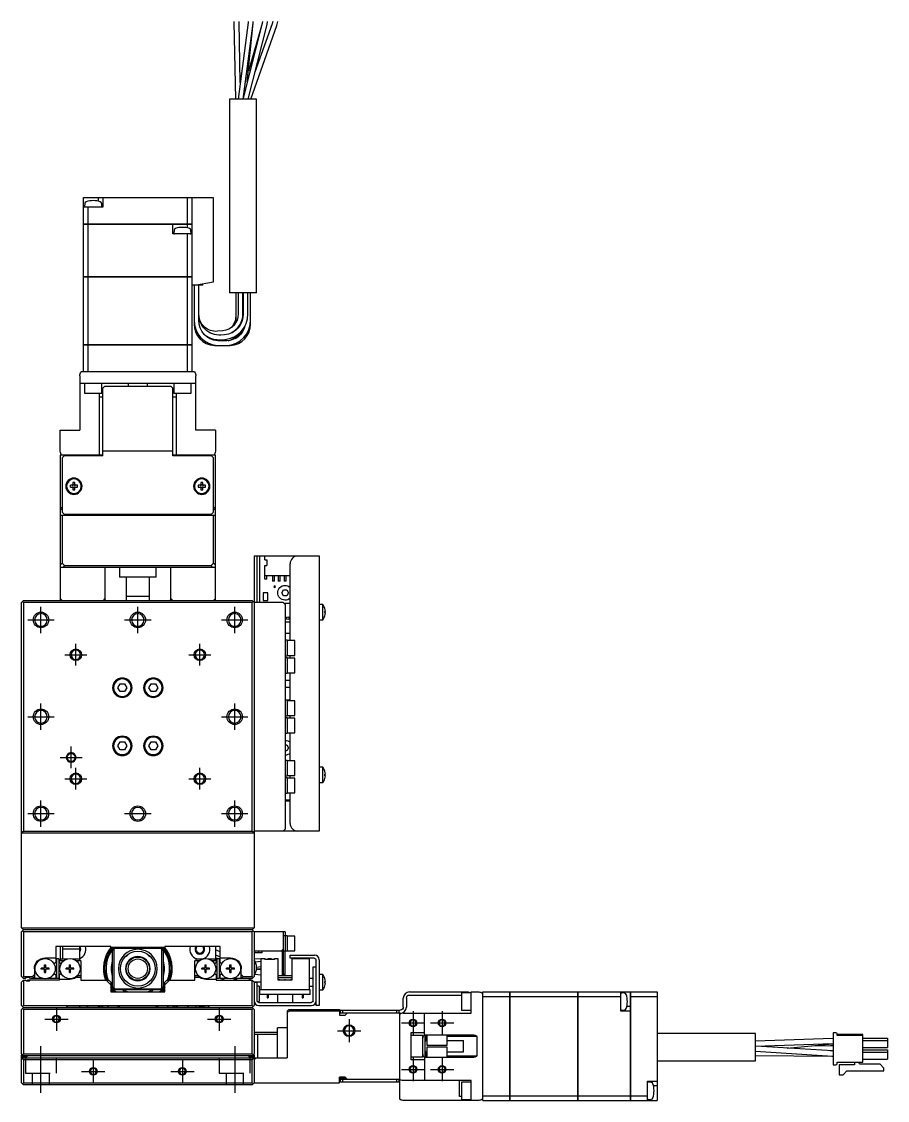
# Model space of a CAD drawing. Extents: x 0 to 1191, y -8 to 932.
# Drawn here: x 347.7 to 571.1, y 10 to 288.4 of the extents above; entities that cross this region are included whole.
import ezdxf

# ---------------------------------------------------------------- set-up
doc = ezdxf.new("R2010")
doc.units = 0
doc.header["$LTSCALE"] = 0.5
doc.linetypes.add('CENTER', pattern=[50.8, 31.75, -6.35, 6.35, -6.35])
doc.linetypes.add('DASHED', pattern=[19.05, 12.7, -6.35])
for name, color, linetype in [('MSM_CENTER', 1, 'CENTER'), ('MSM_CONTINUOUS', 7, 'CONTINUOUS'), ('MSM_DASHED', 4, 'DASHED'), ('MSM_NARROW', 5, 'CONTINUOUS')]:
    doc.layers.add(name, color=color, linetype=linetype)

msp = doc.modelspace()

# ---------------------------------------------------------------- linework, layer by layer
at = {"layer": 'MSM_CENTER'}
for p, q in [((352.68, 130.6), (352.68, 137.4)), ((377.68, 130.6), (377.68, 137.4)), ((402.68, 130.6), (402.68, 137.4)), ((349.28, 134), (356.08, 134)), ((374.28, 134), (381.08, 134)), ((399.28, 134), (406.08, 134)), ((361.68, 122.2), (361.68, 127.8)), ((393.68, 122.2), (393.68, 127.8)), ((358.88, 125), (364.48, 125)), ((390.88, 125), (396.48, 125)), ((352.68, 105.6), (352.68, 112.4)), ((402.68, 105.6), (402.68, 112.4)), ((349.28, 109), (356.08, 109)), ((399.28, 109), (406.08, 109)), ((360.48, 95.7), (360.48, 101.3)), ((357.68, 98.5), (363.28, 98.5)), ((361.68, 90.2), (361.68, 95.8)), ((393.68, 90.2), (393.68, 95.8)), ((358.88, 93), (364.48, 93)), ((390.88, 93), (396.48, 93)), ((352.68, 80.6), (352.68, 87.4)), ((402.68, 80.6), (402.68, 87.4)), ((349.28, 84), (356.08, 84)), ((374.28, 84), (381.08, 84)), ((399.28, 84), (406.08, 84)), ((356.68, 34), (356.68, 28)), ((398.68, 34), (398.68, 28)), ((353.68, 31), (359.68, 31)), ((395.68, 31), (401.68, 31)), ((432.18, 31), (432.18, 25)), ((448.68, 33), (448.68, 27)), ((456.18, 33), (456.18, 27)), ((429.18, 28), (435.18, 28)), ((445.68, 30), (451.68, 30)), ((453.18, 30), (459.18, 30)), ((352.68, 12), (352.68, 24)), ((402.68, 24), (402.68, 12)), ((366.18, 20.5), (366.18, 14.5)), ((389.18, 20.5), (389.18, 14.5)), ((448.68, 21), (448.68, 15)), ((456.18, 21), (456.18, 15)), ((363.18, 17.5), (369.18, 17.5)), ((386.18, 17.5), (392.18, 17.5)), ((445.68, 18), (451.68, 18)), ((453.18, 18), (459.18, 18))]:
    msp.add_line(p, q, dxfattribs=at)
at = {"layer": 'MSM_CONTINUOUS'}
for p, q in [((402.48, 288.4), (402.49, 288.29)), ((402.49, 288.4), (402.49, 288.22)), ((402.49, 288.29), (402.88, 268.4)), ((406.15, 288.16), (403.53, 268.4)), ((403.79, 288.25), (403.79, 288.4)), ((404.1, 272.7), (403.79, 288.25)), ((404.84, 268.4), (407.44, 287.99)), ((409.75, 287.96), (404.87, 268.62)), ((405.93, 272.82), (407.45, 287.99)), ((406.17, 288.4), (406.15, 288.16)), ((406.15, 268.4), (411.01, 287.64)), ((409.72, 287.91), (406.21, 275.58)), ((406.82, 268.4), (413.56, 287.37)), ((407.44, 287.99), (407.47, 288.4)), ((407.45, 287.99), (407.48, 288.4)), ((412.33, 287.8), (407.9, 275.33)), ((409.83, 288.4), (409.72, 287.91)), ((409.84, 288.4), (409.75, 287.96)), ((411.01, 287.64), (411.15, 288.4)), ((412.5, 288.4), (412.33, 287.8)), ((413.56, 287.37), (413.82, 288.4)), ((413.56, 287.36), (413.82, 288.4)), ((408.33, 268.4), (401.33, 268.4)), ((401.33, 268.4), (401.33, 218.4)), ((408.33, 218.4), (408.33, 268.4)), ((363.68, 236.11), (363.68, 243)), ((363.68, 243), (391.68, 243)), ((367.43, 243), (367.43, 242.06)), ((368.68, 243), (368.68, 240.5)), ((390.53, 236.11), (390.53, 243)), ((391.68, 205), (391.68, 243)), ((397.18, 242.9), (391.68, 242.9)), ((397.18, 221.26), (397.18, 242.9)), ((368.68, 240.5), (363.68, 240.5)), ((364.02, 241.48), (363.95, 240.71)), ((364.84, 236.11), (364.84, 240.5)), ((368.42, 240.71), (368.35, 241.48)), ((363.68, 236.11), (391.68, 236.11)), ((363.68, 222.5), (363.68, 236.1)), ((391.68, 236.1), (363.68, 236.1)), ((363.69, 236.1), (363.69, 236.11)), ((364.84, 236.1), (364.84, 236.11)), ((364.84, 222.5), (364.84, 236.1)), ((386.68, 233.6), (386.68, 236.1)), ((387.02, 234.59), (386.95, 233.82)), ((390.43, 236.1), (390.43, 235.17)), ((390.53, 236.1), (390.53, 236.11)), ((391.42, 233.82), (391.35, 234.59)), ((391.67, 236.1), (391.67, 236.11)), ((391.68, 233.6), (386.68, 233.6)), ((390.53, 222.5), (390.53, 233.6)), ((363.68, 222.5), (391.68, 222.5)), ((363.68, 205), (363.68, 222.49)), ((391.68, 222.49), (363.68, 222.49)), ((363.69, 222.5), (363.69, 222.49)), ((364.84, 222.5), (364.84, 222.49)), ((364.84, 205), (364.84, 222.49)), ((390.53, 222.5), (390.53, 222.49)), ((390.53, 205), (390.53, 222.49)), ((391.67, 222.5), (391.67, 222.49)), ((394.48, 220.4), (391.68, 220.4)), ((392.23, 220.4), (392.23, 210.4)), ((392.28, 220.4), (397.18, 221.26)), ((393.43, 211.4), (393.43, 220.4)), ((394.48, 220.4), (394.48, 220.79)), ((408.33, 218.4), (401.33, 218.4)), ((402.93, 218.4), (402.93, 211.4)), ((403.58, 218.4), (403.58, 212.98)), ((404.78, 212.98), (404.78, 218.4)), ((404.88, 218.4), (404.88, 212.95)), ((406.08, 212.95), (406.08, 218.4)), ((406.73, 210.4), (406.73, 218.4)), ((402.93, 211.4), (402.81, 210.48)), ((399.59, 208.6), (398.2, 208.48)), ((400.03, 207.57), (399.1, 207.5)), ((399.2, 206.3), (400.12, 206.37)), ((363.68, 205), (391.68, 205)), ((363.68, 198), (363.68, 204.99)), ((391.68, 204.99), (363.68, 204.99)), ((363.69, 205), (363.69, 204.99)), ((364.84, 205), (364.84, 204.99)), ((364.84, 198), (364.84, 204.99)), ((390.53, 205), (390.53, 204.99)), ((390.53, 198), (390.53, 204.99)), ((391.67, 205), (391.67, 204.99)), ((391.68, 198), (391.68, 204.99)), ((397.44, 204.8), (401.53, 204.8)), ((400.61, 206), (398.36, 206)), ((392.3, 198), (363.07, 198)), ((362.68, 197), (362.68, 183)), ((392.68, 195), (362.68, 195)), ((363.93, 195), (363.93, 192.5)), ((368.43, 192.5), (368.43, 195)), ((375.18, 195), (375.18, 194.3)), ((380.18, 194.3), (380.18, 195)), ((386.93, 195), (386.93, 192.5)), ((391.43, 192.5), (391.43, 195)), ((392.68, 183), (392.68, 197)), ((363.93, 192.5), (368.43, 192.5)), ((367.68, 192.5), (367.68, 176.3)), ((369.18, 194.3), (368.68, 193.8)), ((368.68, 176.3), (368.68, 193.8)), ((369.18, 194.3), (386.18, 194.3)), ((386.68, 193.8), (386.18, 194.3)), ((386.68, 176.3), (386.68, 193.8)), ((386.93, 192.5), (391.43, 192.5)), ((387.68, 176.3), (387.68, 192.5)), ((368.68, 191.5), (367.68, 191.5)), ((387.68, 191.5), (386.68, 191.5)), ((357.68, 183), (362.68, 183)), ((357.68, 177.5), (357.68, 183)), ((397.68, 183), (392.68, 183)), ((397.68, 183), (397.68, 177.5)), ((368.68, 176.5), (357.68, 176.5)), ((357.68, 176.5), (357.68, 139)), ((358.68, 176.3), (358.18, 175.8)), ((358.18, 175.8), (358.18, 161.8)), ((368.68, 176.3), (358.68, 176.3)), ((386.68, 177.5), (368.68, 177.5)), ((397.68, 176.5), (386.68, 176.5)), ((396.68, 176.3), (386.68, 176.3)), ((397.18, 175.8), (396.68, 176.3)), ((397.18, 161.8), (397.18, 175.8)), ((397.68, 139), (397.68, 176.5)), ((360.94, 168.74), (360.27, 168.74)), ((360.27, 168.26), (360.94, 168.26)), ((360.94, 169.42), (360.94, 168.74)), ((360.94, 168.26), (360.94, 167.58)), ((361.42, 168.74), (361.42, 169.42)), ((362.1, 168.74), (361.42, 168.74)), ((361.42, 167.58), (361.42, 168.26)), ((361.42, 168.26), (362.1, 168.26)), ((393.94, 168.74), (393.27, 168.74)), ((393.27, 168.26), (393.94, 168.26)), ((393.94, 169.42), (393.94, 168.74)), ((393.94, 168.26), (393.94, 167.58)), ((394.42, 168.74), (394.42, 169.42)), ((395.1, 168.74), (394.42, 168.74)), ((394.42, 167.58), (394.42, 168.26)), ((394.42, 168.26), (395.1, 168.26)), ((357.68, 163), (358.18, 163)), ((358.18, 162.5), (357.68, 162.5)), ((358.18, 161.8), (358.68, 161.3)), ((396.68, 161.3), (397.18, 161.8)), ((397.18, 163), (397.68, 163)), ((397.68, 162.5), (397.18, 162.5)), ((357.68, 161), (397.68, 161)), ((358.18, 161), (358.18, 148.61)), ((358.68, 161.3), (396.68, 161.3)), ((367.68, 161.3), (367.68, 161)), ((369.43, 161), (369.43, 161.3)), ((372.68, 161.3), (372.68, 161.2)), ((372.68, 161.2), (382.68, 161.2)), ((372.68, 161.2), (372.88, 161)), ((382.48, 161), (382.68, 161.2)), ((382.68, 161.2), (382.68, 161.3)), ((385.93, 161.3), (385.93, 161)), ((387.68, 161), (387.68, 161.3)), ((397.18, 148.61), (397.18, 161)), ((407.68, 150.5), (407.68, 54.5)), ((407.68, 150.5), (424.48, 150.5)), ((408.48, 138.5), (408.48, 150.5)), ((409.18, 138.5), (409.18, 150.5)), ((410.43, 149.5), (410.43, 150.5)), ((424.48, 150.5), (424.48, 79.5)), ((357.68, 148.11), (358.18, 148.61)), ((358.18, 148.61), (358.8, 148)), ((358.8, 148), (358.3, 147.5)), ((358.8, 148), (396.57, 148)), ((396.57, 148), (397.18, 148.61)), ((397.07, 147.5), (396.57, 148)), ((397.18, 148.61), (397.68, 148.11)), ((410.43, 149.5), (410.93, 149.5)), ((410.43, 148), (410.93, 148)), ((410.43, 144.5), (410.43, 148)), ((410.93, 149.5), (410.93, 148)), ((416.98, 128.65), (416.98, 148.5)), ((397.68, 147.5), (357.68, 147.5)), ((369.2, 147.5), (369.2, 139.5)), ((372.93, 147.5), (372.93, 145)), ((382.43, 145), (372.93, 145)), ((374.68, 145), (374.68, 139)), ((380.68, 139), (380.68, 145)), ((382.43, 145), (382.43, 147.5)), ((386.17, 139.5), (386.17, 147.5)), ((410.43, 145.5), (416.98, 145.5)), ((410.93, 144.5), (410.93, 145.5)), ((412.43, 145.5), (412.43, 144)), ((412.93, 144), (412.93, 145.5)), ((413.93, 145.5), (413.93, 144)), ((414.43, 144), (414.43, 145.5)), ((415.43, 145.5), (415.43, 144)), ((415.93, 144), (415.93, 145.5)), ((416.93, 145.5), (416.93, 144)), ((410.93, 144.5), (410.43, 144.5)), ((412.93, 144), (412.43, 144)), ((414.43, 144), (413.93, 144)), ((415.93, 144), (415.43, 144)), ((416.98, 144), (416.93, 144)), ((358.18, 139), (357.68, 139.5)), ((369.2, 139.5), (368.7, 139)), ((369.38, 139), (369.2, 139.5)), ((380.68, 140), (374.68, 140)), ((386.17, 139.5), (385.99, 139)), ((386.67, 139), (386.17, 139.5)), ((397.68, 139.5), (397.18, 139)), ((411.23, 141.02), (409.98, 141.02)), ((409.98, 141.02), (409.98, 139.02)), ((411.23, 139.02), (411.23, 141.02)), ((414.82, 141), (415.25, 141.75)), ((415.25, 140.25), (414.82, 141)), ((415.25, 141.75), (416.12, 141.75)), ((416.12, 140.25), (415.25, 140.25)), ((416.12, 141.75), (416.55, 141)), ((416.55, 141), (416.12, 140.25)), ((347.93, 138.75), (347.68, 138.5)), ((347.68, 54.5), (347.68, 138.5)), ((348.18, 139), (347.93, 138.75)), ((348.18, 138.5), (347.93, 138.75)), ((348.18, 139), (407.18, 139)), ((348.18, 138.5), (348.18, 79.5)), ((407.18, 138.5), (348.18, 138.5)), ((407.43, 138.75), (407.18, 139)), ((407.43, 138.75), (407.18, 138.5)), ((407.18, 79.5), (407.18, 138.5)), ((407.68, 138.5), (407.43, 138.75)), ((415.18, 138.5), (407.68, 138.5)), ((409.98, 139.02), (411.23, 139.02)), ((415.68, 138), (415.18, 138.5)), ((415.34, 138.35), (416.98, 138.35)), ((415.68, 138), (415.68, 80)), ((425.38, 138), (424.48, 138)), ((425.38, 134), (425.38, 138)), ((425.94, 136.93), (425.94, 136.95)), ((424.48, 134), (425.38, 134)), ((425.94, 136.2), (426.07, 136.2)), ((425.94, 135.8), (425.94, 136.2)), ((426.07, 135.8), (425.94, 135.8)), ((425.94, 135.05), (425.94, 135.07)), ((416.98, 133.45), (415.68, 133.45)), ((416.98, 130.5), (415.68, 130.5)), ((416.18, 128.75), (415.68, 128.75)), ((416.18, 128.75), (416.18, 124.75)), ((418.18, 128.65), (416.18, 128.65)), ((418.18, 124.85), (418.18, 128.65)), ((415.68, 124.75), (416.18, 124.75)), ((416.18, 124.25), (415.68, 124.25)), ((416.18, 124.85), (418.18, 124.85)), ((416.18, 124.25), (416.18, 120.25)), ((418.18, 124.15), (416.18, 124.15)), ((416.98, 124.15), (416.98, 124.85)), ((418.18, 120.35), (418.18, 124.15)), ((415.68, 120.25), (416.18, 120.25)), ((416.18, 120.35), (418.18, 120.35)), ((416.98, 113.15), (416.98, 120.35)), ((372.53, 116.5), (373.11, 117.5)), ((373.11, 117.5), (374.26, 117.5)), ((374.26, 117.5), (374.84, 116.5)), ((380.53, 116.5), (381.11, 117.5)), ((381.11, 117.5), (382.26, 117.5)), ((382.26, 117.5), (382.84, 116.5)), ((415.68, 118.42), (416.98, 118.42)), ((373.11, 115.5), (372.53, 116.5)), ((374.26, 115.5), (373.11, 115.5)), ((374.84, 116.5), (374.26, 115.5)), ((381.11, 115.5), (380.53, 116.5)), ((382.26, 115.5), (381.11, 115.5)), ((382.84, 116.5), (382.26, 115.5)), ((416.98, 116.54), (415.68, 116.54)), ((415.68, 113.34), (416.98, 113.34)), ((416.18, 113.25), (415.68, 113.25)), ((416.18, 113.25), (416.18, 109.25)), ((418.18, 113.15), (416.18, 113.15)), ((418.18, 109.35), (418.18, 113.15)), ((415.68, 109.25), (416.18, 109.25)), ((416.18, 108.75), (415.68, 108.75)), ((416.18, 109.35), (418.18, 109.35)), ((416.18, 108.75), (416.18, 104.75)), ((418.18, 108.65), (416.18, 108.65)), ((416.98, 108.65), (416.98, 109.35)), ((418.18, 104.85), (418.18, 108.65)), ((415.68, 104.75), (416.18, 104.75)), ((416.18, 104.85), (418.18, 104.85)), ((416.98, 97.65), (416.98, 104.85)), ((372.53, 101.5), (373.11, 102.5)), ((373.11, 100.5), (372.53, 101.5)), ((373.11, 102.5), (374.26, 102.5)), ((374.26, 100.5), (373.11, 100.5)), ((374.26, 102.5), (374.84, 101.5)), ((374.84, 101.5), (374.26, 100.5)), ((380.53, 101.5), (381.11, 102.5)), ((381.11, 100.5), (380.53, 101.5)), ((381.11, 102.5), (382.26, 102.5)), ((382.26, 100.5), (381.11, 100.5)), ((382.26, 102.5), (382.84, 101.5)), ((382.84, 101.5), (382.26, 100.5)), ((415.68, 101.75), (416.12, 101.75)), ((416.12, 100.25), (415.68, 100.25)), ((416.12, 101.75), (416.55, 101)), ((416.55, 101), (416.12, 100.25)), ((416.18, 97.75), (415.68, 97.75)), ((416.18, 97.75), (416.18, 93.75)), ((418.18, 97.65), (416.18, 97.65)), ((418.18, 93.85), (418.18, 97.65)), ((425.38, 96), (424.48, 96)), ((425.38, 92), (425.38, 96)), ((425.94, 94.93), (425.94, 94.95)), ((415.68, 93.75), (416.18, 93.75)), ((416.18, 93.25), (415.68, 93.25)), ((416.18, 93.85), (418.18, 93.85)), ((416.18, 93.25), (416.18, 89.25)), ((418.18, 93.15), (416.18, 93.15)), ((416.98, 93.15), (416.98, 93.85)), ((418.18, 89.35), (418.18, 93.15)), ((424.48, 92), (425.38, 92)), ((425.94, 94.2), (426.07, 94.2)), ((425.94, 93.8), (425.94, 94.2)), ((426.07, 93.8), (425.94, 93.8)), ((425.94, 93.05), (425.94, 93.07)), ((415.68, 89.25), (416.18, 89.25)), ((416.18, 89.35), (418.18, 89.35)), ((416.98, 81.5), (416.98, 89.35)), ((416.98, 87.5), (415.68, 87.5)), ((416.98, 87.2), (415.68, 87.2)), ((347.68, 79.5), (347.93, 79.25)), ((407.68, 79), (347.68, 79)), ((347.93, 79.25), (348.18, 79.5)), ((347.93, 79.25), (348.18, 79)), ((348.18, 79.5), (407.18, 79.5)), ((407.18, 79.5), (407.43, 79.25)), ((407.18, 79), (407.68, 79.5)), ((424.48, 79.5), (407.68, 79.5)), ((415.18, 79.5), (415.68, 80)), ((347.68, 54.5), (407.68, 54.5)), ((347.68, 54.5), (348.18, 54)), ((347.68, 53.5), (348.18, 54)), ((347.68, 42), (347.68, 53.5)), ((347.93, 53.75), (348.18, 53.5)), ((407.18, 54), (348.18, 54)), ((348.18, 53.5), (348.18, 42)), ((407.18, 53.5), (348.18, 53.5)), ((407.18, 54), (407.68, 54.5)), ((407.18, 54), (407.68, 53.5)), ((407.18, 53.5), (407.43, 53.75)), ((407.18, 42), (407.18, 53.5)), ((415.68, 53.5), (407.68, 53.5)), ((407.68, 53.5), (407.68, 42)), ((415.18, 53.5), (415.18, 42.5)), ((415.68, 53.5), (415.68, 52.5)), ((416.18, 52.5), (415.18, 52.5)), ((415.68, 52.5), (415.68, 48.5)), ((416.18, 52.5), (416.18, 48.5)), ((418.18, 52.4), (416.18, 52.4)), ((418.18, 48.6), (418.18, 52.4)), ((370.68, 49.7), (356.48, 49.7)), ((356.48, 49.7), (356.48, 45.55)), ((357.68, 49.7), (357.68, 46.2)), ((358.23, 49.7), (358.23, 46.5)), ((362.73, 49), (358.23, 49)), ((362.73, 46.5), (362.73, 49.7)), ((370.68, 49.5), (370.68, 49.7)), ((384.68, 49.5), (370.68, 49.5)), ((371.18, 48.7), (371.98, 49.5)), ((371.18, 39.3), (371.18, 48.7)), ((371.48, 49), (371.48, 39)), ((383.68, 49.2), (371.68, 49.2)), ((374.71, 47.2), (374.93, 47.43)), ((374.77, 47.43), (374.93, 47.43)), ((374.93, 47.43), (374.93, 47.56)), ((374.93, 47.56), (374.93, 47.56)), ((380.43, 47.56), (380.43, 47.43)), ((380.43, 47.43), (380.6, 47.43)), ((380.43, 47.43), (380.66, 47.2)), ((383.38, 49.5), (384.18, 48.7)), ((383.88, 39), (383.88, 49)), ((384.18, 48.7), (384.18, 39.3)), ((398.88, 49.7), (384.68, 49.7)), ((384.68, 49.7), (384.68, 49.5)), ((397.68, 49.7), (397.68, 46.2)), ((398.88, 48.38), (397.68, 48.89)), ((397.68, 47.59), (398.88, 47.08)), ((398.88, 45.55), (398.88, 49.7)), ((416.18, 48.5), (407.68, 48.5)), ((409.73, 48.1), (407.68, 48.1)), ((407.83, 48.1), (407.83, 48.5)), ((408.93, 48.35), (408.93, 48.5)), ((409.73, 48.1), (409.73, 48.5)), ((415.18, 49), (414.68, 48.5)), ((414.93, 48.5), (414.93, 42.2)), ((415.68, 42.5), (415.68, 48.5)), ((416.18, 48.6), (418.18, 48.6)), ((416.98, 46.7), (416.98, 47.5)), ((416.98, 47.5), (423.28, 47.5)), ((353.64, 45), (353.93, 45)), ((353.64, 44.21), (353.64, 45)), ((353.78, 46.8), (356.48, 46.8)), ((353.93, 44.21), (353.93, 45)), ((356.48, 45.55), (356.19, 45.38)), ((356.68, 46.5), (356.68, 41.5)), ((357.28, 46.5), (356.68, 46.5)), ((357.28, 46.5), (357.28, 41.5)), ((357.48, 46), (357.98, 46.5)), ((357.48, 45.55), (357.48, 46)), ((358.52, 46), (357.48, 46)), ((357.48, 45.55), (357.71, 45.42)), ((357.68, 45.43), (357.68, 45.42)), ((357.98, 46.5), (359.47, 46.5)), ((360.04, 45), (360.33, 45)), ((360.04, 44.21), (360.04, 45)), ((360.33, 44.21), (360.33, 45)), ((360.9, 46.5), (362.73, 46.5)), ((362.98, 46), (361.85, 46)), ((362.48, 46.5), (362.98, 46)), ((362.98, 46), (362.98, 41)), ((374.71, 47.2), (374.52, 47.2)), ((378.75, 46.97), (378.75, 46.97)), ((380.48, 45.38), (380.48, 45.44)), ((380.48, 45.38), (380.55, 45.31)), ((380.85, 47.2), (380.66, 47.2)), ((392.38, 46), (392.88, 46.5)), ((392.38, 41), (392.38, 46)), ((393.52, 46), (392.38, 46)), ((392.88, 46.5), (394.47, 46.5)), ((395.04, 45), (395.33, 45)), ((395.04, 44.21), (395.04, 45)), ((395.33, 44.21), (395.33, 45)), ((395.9, 46.5), (397.38, 46.5)), ((397.88, 46), (396.85, 46)), ((397.38, 46.5), (397.88, 46)), ((397.66, 45.42), (397.88, 45.55)), ((397.68, 46.83), (398.88, 46.57)), ((397.68, 45.43), (397.68, 45.42)), ((397.88, 46), (397.88, 45.55)), ((397.88, 45.67), (398.08, 45.66)), ((398.08, 46.5), (398.08, 41.5)), ((398.68, 46.5), (398.08, 46.5)), ((398.68, 46.5), (398.68, 41.5)), ((398.68, 45.61), (398.88, 45.59)), ((398.88, 46.8), (401.58, 46.8)), ((399.18, 45.38), (398.88, 45.55)), ((399.08, 45.42), (399.08, 45.43)), ((399.2, 45.37), (399.19, 45.37)), ((401.44, 45), (401.73, 45)), ((401.44, 44.21), (401.44, 45)), ((401.73, 44.21), (401.73, 45)), ((410.51, 46.55), (407.68, 46.46)), ((409.43, 45.89), (408.05, 45.65)), ((408.33, 44.38), (409.43, 44.57)), ((409.43, 46.5), (409.43, 38.5)), ((410.43, 46.5), (409.43, 46.5)), ((410.43, 46.5), (410.43, 46.4)), ((412.93, 46.4), (410.43, 46.4)), ((411.23, 46.4), (411.23, 46.5)), ((412.13, 46.5), (411.23, 46.5)), ((411.61, 46.4), (411.61, 46.5)), ((411.76, 46.4), (411.76, 46.5)), ((412.13, 46.4), (412.13, 46.5)), ((413.12, 46.54), (412.32, 46.4)), ((413.93, 46.5), (412.93, 46.5)), ((412.93, 46.5), (412.93, 46.4)), ((413.93, 41), (413.93, 46.5)), ((423.18, 46.7), (416.98, 46.7)), ((417.43, 46.5), (417.43, 41)), ((421.93, 46.5), (417.43, 46.5)), ((421.93, 38.5), (421.93, 46.5)), ((423.68, 34.5), (423.68, 46.2)), ((424.48, 46.3), (424.48, 34.5)), ((347.93, 41.75), (347.68, 42)), ((348.18, 42), (347.93, 41.75)), ((348.18, 42), (350.48, 42)), ((350.98, 42.5), (350.48, 42)), ((350.48, 42), (350.98, 41.65)), ((350.98, 44), (350.98, 41.5)), ((352.78, 43.86), (352.78, 44.15)), ((353.58, 44.15), (352.78, 44.15)), ((353.58, 43.86), (352.78, 43.86)), ((353.31, 44.15), (353.31, 43.86)), ((353.93, 44.47), (353.64, 44.47)), ((353.64, 43), (353.64, 43.8)), ((353.93, 43.53), (353.64, 43.53)), ((353.64, 43), (353.93, 43)), ((353.93, 43), (353.93, 43.8)), ((354.78, 44.15), (353.99, 44.15)), ((354.78, 43.86), (353.99, 43.86)), ((354.25, 43.86), (354.25, 44.15)), ((354.78, 43.86), (354.78, 44.15)), ((356.19, 42.62), (356.48, 42.45)), ((356.48, 42.45), (356.48, 41.5)), ((357.71, 42.58), (357.48, 42.45)), ((357.48, 41), (357.48, 42.45)), ((357.68, 42.58), (357.68, 42.57)), ((359.18, 43.86), (359.18, 44.15)), ((359.98, 44.15), (359.18, 44.15)), ((359.98, 43.86), (359.18, 43.86)), ((359.71, 44.15), (359.71, 43.86)), ((360.33, 44.47), (360.04, 44.47)), ((360.04, 43), (360.04, 43.8)), ((360.33, 43.53), (360.04, 43.53)), ((360.04, 43), (360.33, 43)), ((360.33, 43), (360.33, 43.8)), ((361.18, 44.15), (360.39, 44.15)), ((361.18, 43.86), (360.39, 43.86)), ((360.65, 43.86), (360.65, 44.15)), ((361.18, 43.86), (361.18, 44.15)), ((362.26, 42.2), (362.98, 42.2)), ((380.55, 42.69), (380.48, 42.63)), ((380.48, 42.56), (380.48, 42.63)), ((392.38, 42.2), (393.11, 42.2)), ((394.18, 43.86), (394.18, 44.15)), ((394.98, 44.15), (394.18, 44.15)), ((394.98, 43.86), (394.18, 43.86)), ((394.71, 44.15), (394.71, 43.86)), ((395.33, 44.47), (395.04, 44.47)), ((395.04, 43), (395.04, 43.8)), ((395.33, 43.53), (395.04, 43.53)), ((395.04, 43), (395.33, 43)), ((395.33, 43), (395.33, 43.8)), ((396.18, 44.15), (395.39, 44.15)), ((396.18, 43.86), (395.39, 43.86)), ((395.65, 43.86), (395.65, 44.15)), ((396.18, 43.86), (396.18, 44.15)), ((397.88, 42.45), (397.66, 42.58)), ((397.68, 42.58), (397.68, 42.57)), ((397.88, 42.45), (397.88, 41)), ((398.08, 41.81), (397.88, 41.75)), ((398.88, 42.07), (398.68, 42.01)), ((398.88, 42.45), (399.18, 42.62)), ((398.88, 41.5), (398.88, 42.45)), ((400.58, 43.86), (400.58, 44.15)), ((401.38, 44.15), (400.58, 44.15)), ((401.38, 43.86), (400.58, 43.86)), ((401.11, 44.15), (401.11, 43.86)), ((401.73, 44.47), (401.44, 44.47)), ((401.44, 43), (401.44, 43.8)), ((401.73, 43.53), (401.44, 43.53)), ((401.44, 43), (401.73, 43)), ((401.73, 43), (401.73, 43.8)), ((402.58, 44.15), (401.79, 44.15)), ((402.58, 43.86), (401.79, 43.86)), ((402.05, 43.86), (402.05, 44.15)), ((402.58, 43.86), (402.58, 44.15)), ((404.38, 41.5), (404.38, 44)), ((404.88, 42), (404.38, 42.5)), ((404.38, 41.65), (404.88, 42)), ((404.88, 42), (407.18, 42)), ((407.43, 41.75), (407.18, 42)), ((407.68, 42), (407.43, 41.75)), ((407.88, 42.54), (409.43, 42.4)), ((409.43, 43.7), (408.3, 43.8)), ((409.43, 43.88), (408.32, 43.91)), ((413.93, 42.2), (417.43, 42.2)), ((415.68, 42.5), (415.18, 42.5)), ((422.88, 44.5), (423.68, 44.5)), ((422.88, 35.7), (422.88, 44.5)), ((425.38, 42.5), (424.48, 42.5)), ((425.38, 38.5), (425.38, 42.5)), ((347.68, 40.5), (348.18, 41)), ((347.68, 34.5), (347.68, 40.5)), ((348.18, 41.5), (347.93, 41.75)), ((348.62, 41.5), (348.18, 41.5)), ((348.18, 41), (348.18, 34.5)), ((348.18, 41), (348.62, 41)), ((357.48, 41), (349.18, 41)), ((349.18, 41), (349.18, 40.76)), ((353.07, 41.5), (349.95, 41.5)), ((356.48, 41.5), (354.5, 41.5)), ((357.28, 41.5), (356.68, 41.5)), ((360.14, 41.23), (357.48, 41.23)), ((362.98, 41.7), (361.7, 41.7)), ((362.98, 41), (370.18, 41)), ((370.68, 39.79), (369.48, 41)), ((370.18, 41), (370.68, 40.5)), ((370.68, 40.5), (370.68, 38)), ((371.98, 38.5), (371.18, 39.3)), ((378.75, 41.04), (378.75, 41.04)), ((384.18, 39.3), (383.38, 38.5)), ((385.89, 41), (384.68, 39.79)), ((384.68, 40.5), (385.18, 41)), ((384.68, 38), (384.68, 40.5)), ((385.18, 41), (392.38, 41)), ((393.67, 41.7), (392.38, 41.7)), ((397.88, 41.23), (395.23, 41.23)), ((397.88, 41), (407.18, 41)), ((398.68, 41.5), (398.08, 41.5)), ((400.87, 41.5), (398.88, 41.5)), ((400.24, 41.5), (399.07, 41)), ((402.14, 41), (403.31, 41.5)), ((407.18, 41.5), (402.3, 41.5)), ((407.43, 41.75), (407.18, 41.5)), ((407.18, 34.5), (407.18, 41)), ((407.18, 41), (407.68, 40.5)), ((409.43, 40.53), (407.65, 40.53)), ((407.68, 40.5), (408.48, 40.5)), ((407.68, 40.5), (407.68, 34.5)), ((408.48, 35.7), (408.48, 40.5)), ((408.98, 39.5), (408.48, 39.5)), ((408.98, 39.5), (408.98, 35.5)), ((413.93, 41.7), (417.43, 41.7)), ((417.43, 41), (413.93, 41)), ((422.88, 41.5), (421.93, 41.5)), ((421.93, 39.5), (422.88, 39.5)), ((425.94, 41.43), (425.94, 41.45)), ((425.94, 40.7), (426.07, 40.7)), ((425.94, 40.3), (425.94, 40.7)), ((426.07, 40.3), (425.94, 40.3)), ((425.94, 39.55), (425.94, 39.57)), ((370.68, 38), (384.68, 38)), ((371.68, 38.8), (383.68, 38.8)), ((383.38, 38.5), (371.98, 38.5)), ((422.18, 38.5), (409.18, 38.5)), ((409.18, 37.3), (409.18, 38.5)), ((422.18, 37.3), (409.18, 37.3)), ((411.06, 37.3), (411.06, 36.5)), ((411.06, 36.5), (411.31, 36.5)), ((411.31, 37.3), (411.31, 36.5)), ((413.68, 37.3), (413.68, 35.3)), ((417.68, 35.3), (417.68, 37.3)), ((420.06, 37.3), (420.06, 36.5)), ((420.06, 36.5), (420.31, 36.5)), ((420.31, 37.3), (420.31, 36.5)), ((422.18, 37.3), (422.18, 38.5)), ((424.48, 38.5), (425.38, 38.5)), ((446.18, 34.1), (446.18, 36.4)), ((446.98, 36.4), (446.98, 34.1)), ((447.78, 38), (462.98, 38)), ((447.78, 37.2), (461.18, 37.2)), ((461.18, 37.75), (461.18, 33.25)), ((463.68, 37.75), (461.18, 37.75)), ((462.48, 37.75), (462.48, 38)), ((462.98, 38), (462.98, 37.75)), ((463.68, 38), (465.68, 38)), ((463.68, 32.5), (463.68, 38)), ((466.68, 10), (466.68, 38)), ((466.68, 38), (473.67, 38)), ((466.68, 36.84), (473.67, 36.84)), ((473.67, 10), (473.67, 38)), ((473.68, 37.99), (473.67, 37.99)), ((473.68, 36.83), (473.67, 36.83)), ((473.68, 38), (491.17, 38)), ((473.68, 38), (473.68, 10)), ((473.68, 36.84), (491.17, 36.84)), ((491.17, 10), (491.17, 38)), ((491.18, 37.99), (491.17, 37.99)), ((491.18, 36.83), (491.17, 36.83)), ((491.18, 38), (504.78, 38)), ((491.18, 38), (491.18, 10)), ((491.18, 36.84), (502.28, 36.84)), ((502.28, 33), (502.28, 38)), ((503.27, 37.66), (502.5, 37.73)), ((504.78, 10), (504.78, 38)), ((504.78, 37.99), (504.79, 37.99)), ((504.78, 36.83), (504.79, 36.83)), ((504.79, 38), (504.79, 10)), ((504.79, 38), (511.68, 38)), ((504.79, 36.84), (511.68, 36.84)), ((511.68, 38), (511.68, 10)), ((347.93, 34.25), (347.68, 34.5)), ((347.68, 33.5), (347.93, 33.75)), ((347.68, 22), (347.68, 33.5)), ((348.18, 34.5), (347.93, 34.25)), ((348.18, 34), (347.93, 34.25)), ((348.18, 34), (347.93, 33.75)), ((347.93, 33.75), (348.18, 33.5)), ((348.18, 34.5), (407.18, 34.5)), ((348.18, 34), (407.18, 34)), ((407.18, 33.5), (348.18, 33.5)), ((348.18, 33.5), (348.18, 22)), ((359.53, 34.35), (359.18, 34)), ((395.83, 34.35), (359.53, 34.35)), ((362.68, 34), (362.68, 34.35)), ((392.68, 34.35), (392.68, 34)), ((395.37, 34.35), (393.39, 34)), ((396.18, 34), (395.83, 34.35)), ((407.43, 34.25), (407.18, 34.5)), ((407.43, 34.25), (407.18, 34)), ((407.43, 33.75), (407.18, 34)), ((407.18, 33.5), (407.43, 33.75)), ((407.18, 22), (407.18, 33.5)), ((407.68, 34.5), (407.43, 34.25)), ((407.43, 33.75), (407.68, 33.5)), ((407.68, 33.5), (407.68, 22)), ((408.54, 35.5), (408.98, 35.5)), ((408.88, 35.3), (422.48, 35.3)), ((408.88, 34.5), (422.48, 34.5)), ((416.18, 33), (416.68, 33.5)), ((416.68, 33.5), (429.68, 33.5)), ((417.3, 33.5), (416.8, 33)), ((424.48, 34.5), (423.68, 34.5)), ((429.68, 33.5), (429.68, 32)), ((504.78, 34.25), (503.85, 34.25)), ((416.18, 33), (416.18, 21)), ((416.8, 33), (416.18, 32.69)), ((429.68, 33), (416.8, 33)), ((429.68, 32), (431.18, 32)), ((429.98, 32.5), (429.98, 33.3)), ((429.98, 33.3), (445.38, 33.3)), ((445.38, 32.5), (429.98, 32.5)), ((430.48, 33.3), (430.48, 32.5)), ((431.68, 32.5), (431.18, 32)), ((444.48, 32.5), (444.48, 33.3)), ((444.98, 33.3), (444.98, 32.5)), ((445.18, 32.5), (445.18, 15.5)), ((446.18, 32.5), (463.68, 32.5)), ((451.68, 26.87), (451.68, 32.5)), ((461.18, 33.25), (463.68, 33.25)), ((504.78, 33), (502.28, 33)), ((502.5, 33.27), (503.27, 33.34)), ((413.68, 21), (413.68, 28.75)), ((416.18, 28.75), (413.68, 28.75)), ((413.68, 27.5), (407.68, 27.5)), ((413.68, 27), (407.68, 27)), ((408.68, 21), (408.68, 27)), ((448.18, 27.5), (451.68, 27.5)), ((448.18, 20.5), (448.18, 27.5)), ((451.18, 26.75), (448.18, 26.75)), ((451.18, 21.25), (451.18, 26.75)), ((451.68, 26.87), (451.78, 26.87)), ((451.7, 26.85), (451.78, 26.87)), ((451.78, 21.12), (451.78, 26.88)), ((451.98, 26.5), (451.78, 26.3)), ((451.78, 25.13), (451.98, 25.5)), ((451.98, 26.9), (464.38, 26.9)), ((451.98, 26.5), (451.98, 25.5)), ((452.28, 26.5), (451.98, 26.5)), ((451.98, 25.5), (452.28, 25.5)), ((452.28, 26.9), (452.28, 24.25)), ((457.48, 24.25), (457.48, 26.9)), ((465.08, 26.5), (457.48, 26.5)), ((457.48, 25.5), (461.68, 25.5)), ((461.68, 22.5), (461.68, 25.5)), ((465.18, 26.1), (465.18, 21.9)), ((537.08, 27.23), (511.68, 27.23)), ((537.08, 20.23), (537.08, 27.23)), ((556.97, 25.94), (537.08, 25.3)), ((557.08, 25.95), (556.97, 25.94)), ((557.08, 27.47), (557.08, 19.19)), ((557.8, 27.47), (557.08, 27.47)), ((558.1, 26.76), (558.1, 27.17)), ((564.73, 27.01), (558.1, 27.01)), ((564.73, 26.76), (558.1, 26.76)), ((564.73, 19.9), (564.73, 27.01)), ((564.73, 26.03), (571.08, 26.03)), ((564.73, 25.43), (571.08, 25.43)), ((571.08, 26.03), (571.08, 23.63)), ((451.98, 22.5), (451.78, 22.87)), ((451.98, 22.5), (451.98, 21.5)), ((451.98, 22.5), (452.28, 22.5)), ((452.28, 24.25), (457.48, 24.25)), ((452.28, 23.75), (452.28, 21.1)), ((457.48, 23.75), (452.28, 23.75)), ((457.48, 21.1), (457.48, 23.75)), ((457.48, 22.5), (461.68, 22.5)), ((537.08, 24), (557.01, 24.65)), ((537.08, 22.7), (556.88, 21.46)), ((556.96, 22.76), (537.1, 24)), ((545.24, 23.49), (556.8, 24.62)), ((551.56, 24.11), (556.42, 24.14)), ((557.08, 22.76), (556.3, 22.8)), ((556.42, 24.14), (557.08, 24.15)), ((556.8, 24.62), (557.08, 24.64)), ((557.08, 22.75), (556.96, 22.76)), ((557.01, 24.65), (557.08, 24.65)), ((564.73, 23.63), (571.08, 23.63)), ((564.73, 23.03), (571.08, 23.03)), ((564.73, 22.43), (571.08, 22.43)), ((571.08, 23.03), (571.08, 20.63)), ((347.93, 21.75), (347.68, 22)), ((347.68, 21.7), (347.78, 21.8)), ((347.68, 14.5), (347.68, 21.7)), ((347.68, 21.23), (349.08, 21.23)), ((347.68, 21), (348.18, 20.5)), ((347.68, 21), (416.18, 21)), ((347.78, 21.7), (347.78, 21.9)), ((348.18, 22), (347.93, 21.75)), ((347.93, 21.75), (348.18, 21.5)), ((348.08, 21.4), (348.78, 21.4)), ((348.18, 22), (407.18, 22)), ((407.18, 21.5), (348.18, 21.5)), ((407.18, 20.5), (348.18, 20.5)), ((348.18, 20.5), (348.18, 14.5)), ((349.08, 21.5), (349.08, 21.23)), ((406.28, 21.5), (406.28, 21.23)), ((407.68, 21.23), (406.28, 21.23)), ((406.58, 21.4), (407.28, 21.4)), ((407.43, 21.75), (407.18, 22)), ((407.18, 21.5), (407.43, 21.75)), ((407.18, 20.5), (407.68, 21)), ((407.18, 14.5), (407.18, 20.5)), ((407.68, 22), (407.43, 21.75)), ((407.58, 21.9), (407.58, 21.7)), ((407.58, 21.8), (407.68, 21.7)), ((407.68, 21.7), (407.68, 14.5)), ((407.68, 20.5), (408.18, 21)), ((448.18, 21.25), (451.18, 21.25)), ((451.68, 20.5), (448.18, 20.5)), ((451.68, 21.13), (451.68, 15.1)), ((451.68, 21.13), (451.78, 21.13)), ((451.78, 21.13), (451.69, 21.16)), ((451.78, 21.7), (451.98, 21.5)), ((451.98, 21.5), (452.28, 21.5)), ((464.38, 21.1), (451.98, 21.1)), ((457.48, 21.5), (465.08, 21.5)), ((511.68, 20.23), (537.08, 20.23)), ((537.08, 21.6), (556.75, 21.45)), ((556.75, 21.45), (557.08, 21.45)), ((556.88, 21.46), (557.08, 21.45)), ((558.1, 19.49), (558.1, 19.9)), ((558.1, 19.9), (564.73, 19.9)), ((562.63, 19.9), (562.63, 19.3)), ((563.78, 19.62), (563.78, 19.9)), ((564.73, 20.63), (571.08, 20.63)), ((557.08, 19.19), (557.8, 19.19)), ((558.63, 19.15), (558.63, 16.62)), ((562.48, 19.15), (558.63, 19.15)), ((559.63, 16.62), (560.65, 17.64)), ((560.65, 17.64), (570.19, 17.64)), ((569.19, 19.34), (564.06, 19.34)), ((570.19, 18.34), (569.19, 19.34)), ((570.19, 17.64), (570.19, 18.34)), ((347.93, 14.25), (347.68, 14.5)), ((348.18, 14.5), (347.93, 14.25)), ((347.93, 14.25), (348.18, 14)), ((348.18, 14.5), (407.18, 14.5)), ((407.18, 14), (348.18, 14)), ((407.43, 14.25), (407.18, 14.5)), ((407.18, 14), (407.43, 14.25)), ((407.68, 14.5), (407.43, 14.25)), ((407.68, 14.5), (429.68, 14.5)), ((431.18, 16), (429.68, 16)), ((429.68, 14.5), (429.68, 16)), ((429.68, 15.75), (431.43, 15.75)), ((429.98, 14.7), (429.98, 15.5)), ((429.98, 15.5), (445.18, 15.5)), ((444.98, 14.7), (429.98, 14.7)), ((430.48, 15.5), (430.48, 14.7)), ((431.18, 16), (431.68, 15.5)), ((444.48, 14.7), (444.48, 15.5)), ((444.98, 15.5), (444.98, 14.7)), ((445.18, 15.48), (445.18, 10.38)), ((463.68, 15.1), (446.18, 15.1)), ((460.68, 11.05), (460.68, 15.1)), ((461.18, 14.75), (461.18, 10.25)), ((463.68, 14.75), (461.18, 14.75)), ((463.68, 10), (463.68, 15.1)), ((509.18, 10), (509.18, 15)), ((509.18, 15), (511.68, 15)), ((510.16, 14.66), (509.39, 14.73)), ((558.63, 16.62), (559.63, 16.62)), ((466.68, 11.15), (473.67, 11.15)), ((473.68, 11.16), (473.67, 11.16)), ((473.68, 11.15), (491.17, 11.15)), ((491.18, 11.16), (491.17, 11.16)), ((491.18, 11.15), (504.78, 11.15)), ((504.78, 11.16), (504.79, 11.16)), ((504.79, 11.15), (509.18, 11.15)), ((511.68, 13.75), (510.74, 13.75)), ((465.68, 10), (446.18, 10)), ((461.18, 11.05), (460.68, 11.05)), ((461.18, 10.25), (463.68, 10.25)), ((466.68, 10), (473.67, 10)), ((473.68, 10.01), (473.67, 10.01)), ((473.68, 10), (491.17, 10)), ((491.18, 10.01), (491.17, 10.01)), ((491.18, 10), (504.78, 10)), ((504.78, 10.01), (504.79, 10.01)), ((504.79, 10), (511.68, 10)), ((509.39, 10.27), (510.16, 10.34))]:
    msp.add_line(p, q, dxfattribs=at)
at = {"layer": 'MSM_CONTINUOUS', "extrusion": (0, 0, -1)}
for centre, radius in [((-361.18, 168.5), 2.1), ((-361.18, 168.5), 1.9), ((-394.18, 168.5), 2.1), ((-394.18, 168.5), 1.9), ((-412.99, 142.56), 0.2), ((-352.68, 134), 1.62), ((-377.68, 134), 1.62), ((-402.68, 134), 1.62), ((-361.68, 125), 1.23), ((-393.68, 125), 1.23), ((-373.68, 116.5), 2.5), ((-373.68, 116.5), 2.25), ((-381.68, 116.5), 2.5), ((-381.68, 116.5), 2.25), ((-352.68, 109), 1.62), ((-402.68, 109), 1.62), ((-373.68, 101.5), 2.5), ((-373.68, 101.5), 2.25), ((-381.68, 101.5), 2.5), ((-381.68, 101.5), 2.25), ((-361.68, 93), 1.23), ((-393.68, 93), 1.23), ((-352.68, 84), 1.62), ((-377.68, 84), 1.62), ((-402.68, 84), 1.62), ((-377.68, 44), 5), ((-377.68, 44), 3.15), ((-356.68, 31), 0.783), ((-398.68, 31), 0.783), ((-448.68, 30), 0.783), ((-456.18, 30), 0.783), ((-432.18, 28), 1.23), ((-366.18, 17.5), 0.783), ((-389.18, 17.5), 0.783), ((-448.68, 18), 0.783), ((-456.18, 18), 0.783)]:
    msp.add_circle(centre, radius, dxfattribs=at)
at = {"layer": 'MSM_CONTINUOUS'}
for centre, radius in [((416.38, 134.45), 0.35), ((360.48, 98.5), 1.01), ((377.68, 44), 4.5), ((353.78, 44), 2.6), ((360.18, 44), 2.6), ((377.68, 44), 3), ((395.18, 44), 2.6), ((401.58, 44), 2.6)]:
    msp.add_circle(centre, radius, dxfattribs=at)
for centre, radius, start, end in [((364.15, 240.69), 0.2, 175, 251.8051), ((364.52, 241.43), 0.5, 107.6292, 175), ((366.18, 236.19), 6, 72.3708, 107.6292), ((367.85, 241.43), 0.5, 5, 72.3708), ((368.22, 240.69), 0.2, 288.1949, 5), ((387.52, 234.54), 0.5, 107.6292, 175), ((389.18, 229.3), 6, 72.3708, 107.6292), ((390.85, 234.54), 0.5, 5, 72.3708), ((387.15, 233.8), 0.2, 175, 270), ((391.22, 233.8), 0.2, 270, 5), ((399.54, 212.89), 6.55, 275.0912, 0.5346), ((399.18, 212.98), 5.6, 300.7513, 0.0336), ((398.6, 211.16), 6.37, 177.872, 267.8279), ((397.64, 210.2), 5.41, 177.9067, 267.8727), ((400.36, 211.17), 6.37, 272.2327, 2.0674), ((401.33, 210.21), 5.41, 272.1863, 2.0343), ((399.88, 211.27), 5.53, 301.9172, 340.459), ((398.7, 212.65), 6.36, 234.1775, 274.4664), ((399.34, 211.9), 6.1, 285.5919, 326.5263), ((361.18, 168.5), 0.95, 165.3667, 194.6333), ((361.18, 168.5), 0.365, 138.8496, 221.1504), ((361.18, 168.5), 0.95, 75.3667, 104.6333), ((361.18, 168.5), 0.365, 48.8496, 131.1504), ((361.18, 168.5), 0.365, 228.8496, 311.1504), ((361.18, 168.5), 0.95, 255.3667, 284.6333), ((361.18, 168.5), 0.365, 318.8496, 41.1504), ((361.18, 168.5), 0.95, 345.3667, 14.6333), ((394.18, 168.5), 0.95, 165.3667, 194.6333), ((394.18, 168.5), 0.365, 138.8496, 221.1504), ((394.18, 168.5), 0.95, 75.3667, 104.6333), ((394.18, 168.5), 0.365, 48.8496, 131.1504), ((394.18, 168.5), 0.365, 228.8496, 311.1504), ((394.18, 168.5), 0.95, 255.3667, 284.6333), ((394.18, 168.5), 0.365, 318.8496, 41.1504), ((394.18, 168.5), 0.95, 345.3667, 14.6333), ((418.98, 148.5), 2, 90, 180), ((422.88, 136), 3.2, 17.27, 38.6822), ((422.88, 136), 3.19, 3.5904, 16.9053), ((422.88, 136), 3.2, 321.3178, 342.73), ((422.88, 136), 3.19, 343.0947, 356.4096), ((422.88, 94), 3.2, 17.27, 38.6822), ((422.88, 94), 3.19, 3.5904, 16.9053), ((422.88, 94), 3.2, 321.3178, 342.73), ((422.88, 94), 3.19, 343.0947, 356.4096), ((418.98, 81.5), 2, 180, 270), ((361.68, 49), 2.6, 293.8188, 15.6185), ((377.68, 44), 8.2, 137.8764, 201.4601), ((377.68, 44), 8.2, 338.5399, 42.1236), ((393.68, 49), 2.6, 164.3815, 254.0576), ((393.68, 49), 1.03, 136.9272, 43.0728), ((393.68, 49), 2.6, 285.9424, 15.6185), ((423.28, 46.3), 1.2, 0, 90), ((356.98, 44), 1.59, 100.8931, 126.1973), ((357.1, 43.89), 1.75, 121.3783, 127.006), ((356.98, 44), 1.59, 53.8028, 79.107), ((398.38, 44), 1.59, 100.8931, 126.1973), ((398.38, 44), 1.59, 53.8028, 79.107), ((398.27, 43.89), 1.75, 52.994, 58.6217), ((404.83, 44.27), 3.5, 324.5168, 35.4832), ((357.1, 44.12), 1.75, 232.994, 238.6217), ((356.98, 44), 1.59, 233.8027, 259.1069), ((356.98, 44), 1.59, 280.893, 306.1972), ((360.14, 44.03), 2.8, 303.8646, 319.3236), ((395.23, 44.03), 2.8, 220.6764, 236.1354), ((398.38, 44), 1.59, 233.8027, 259.1069), ((398.38, 44), 1.59, 280.893, 306.1972), ((398.27, 44.12), 1.75, 301.3783, 307.006), ((422.88, 40.5), 3.2, 17.27, 38.6822), ((349.28, 40.75), 1, 48.5904, 131.4096), ((377.68, 44), 8.2, 211.3881, 227.0297), ((377.68, 44), 8.2, 312.9703, 328.6119), ((404.83, 44.27), 3.5, 236.9255, 248.9895), ((404.83, 44.27), 3.5, 291.0105, 307.753), ((414.18, 40.9), 0.25, 23.5782, 156.4218), ((415.68, 40.9), 0.25, 23.5782, 156.4218), ((417.18, 40.9), 0.25, 23.5782, 156.4218), ((422.88, 40.5), 3.2, 321.3178, 342.73), ((422.88, 40.5), 3.19, 3.5904, 16.9053), ((422.88, 40.5), 3.19, 343.0947, 356.4096), ((377.68, 44), 6.5, 237.7958, 247.3801), ((377.68, 44), 6.5, 292.6199, 302.2042), ((447.78, 36.4), 1.6, 90, 180), ((502.48, 37.53), 0.2, 85, 180), ((503.23, 37.17), 0.5, 17.6292, 85), ((497.98, 35.5), 6, 342.3708, 17.6292), ((366.18, 32.5), 2.6, 35.2344, 45.3603), ((366.18, 32.5), 2.98, 30.2003, 38.3451), ((377.68, 44), 12.5, 230.5338, 233.1301), ((377.68, 44), 11, 241.3151, 245.38), ((377.68, 44), 11, 294.62, 298.6849), ((377.68, 44), 12.5, 306.8699, 309.4662), ((389.18, 32.5), 2.98, 141.6549, 149.7997), ((389.18, 32.5), 2.6, 134.6397, 144.7656), ((408.88, 35.7), 1.2, 180, 270), ((422.48, 35.7), 1.2, 270, 0), ((445.38, 34.1), 1.6, 270, 0), ((502.48, 33.47), 0.2, 180, 275), ((503.23, 33.83), 0.5, 275, 342.3708), ((446.18, 31), 1.5, 90, 131.8103), ((451.99, 26.1), 0.801, 111.0892, 179.9292), ((557.8, 27.17), 0.3, 360, 90), ((348.08, 21.7), 0.3, 180, 270), ((348.78, 21.7), 0.3, 270, 318.1897), ((406.58, 21.7), 0.3, 221.8103, 270), ((407.28, 21.7), 0.3, 270, 0), ((452, 21.91), 0.815, 180.7053, 247.75), ((557.8, 19.49), 0.3, 270, 360), ((509.37, 14.53), 0.2, 85, 161.8051), ((510.12, 14.17), 0.5, 17.6292, 85), ((504.87, 12.5), 6, 342.3708, 17.6292), ((509.37, 10.47), 0.2, 198.1949, 275), ((510.12, 10.83), 0.5, 275, 342.3708)]:
    msp.add_arc(centre, radius, start, end, dxfattribs=at)
at = {"layer": 'MSM_CONTINUOUS', "extrusion": (0, 0, -1)}
for centre, radius, start, end in [((-398.76, 212.81), 5.32, 266.2861, 0.7806), ((-397.82, 212.85), 4.39, 265.0758, 357.8151), ((-399.19, 212.97), 4.39, 179.8996, 264.8574), ((-399.54, 212.89), 5.35, 179.358, 264.7678), ((-398.48, 212.39), 4.45, 179.9288, 221.1804), ((-398.61, 211.18), 5.19, 272.8524, 2.4462), ((-400.46, 211), 5, 193.5708, 268.2339), ((-364.18, 197), 1.5, 0, 41.8103), ((-391.18, 197), 1.5, 138.1897, 180), ((-359.18, 177.5), 1.5, 318.1897, 0), ((-396.18, 177.5), 1.5, 180, 221.8103), ((-415.68, 141), 1.9, 226.8264, 133.1735), ((-415.68, 101), 1.9, 90, 133.1736), ((-415.68, 101), 1.9, 226.8264, 270), ((-377.68, 44), 8.8, 340.0677, 38.6822), ((-377.68, 44), 8.5, 339.3327, 40.3202), ((-377.68, 44), 8.5, 139.6798, 200.6673), ((-377.68, 44), 8.8, 141.3178, 199.9323), ((-409.18, 48.35), 0.25, 270, 0), ((-353.78, 44), 2.8, 0, 90), ((-356.87, 43.89), 1.75, 118.6217, 127.006), ((-377.68, 44), 6.8, 342.9174, 17.0826), ((-377.68, 44), 6.8, 162.9174, 197.0826), ((-398.5, 43.89), 1.75, 52.994, 61.3783), ((-401.58, 44), 2.8, 90, 180), ((-423.18, 46.2), 0.5, 90, 180), ((-353.58, 44.21), 0.06, 180, 270), ((-353.58, 43.8), 0.06, 90, 180), ((-353.99, 44.21), 0.06, 270, 0), ((-353.99, 43.8), 0.06, 0, 90), ((-356.87, 44.12), 1.75, 232.994, 241.3783), ((-359.98, 44.21), 0.06, 180, 270), ((-359.98, 43.8), 0.06, 90, 180), ((-360.39, 44.21), 0.06, 270, 0), ((-360.39, 43.8), 0.06, 0, 90), ((-394.98, 44.21), 0.06, 180, 270), ((-394.98, 43.8), 0.06, 90, 180), ((-395.39, 44.21), 0.06, 270, 0), ((-395.39, 43.8), 0.06, 0, 90), ((-398.5, 44.12), 1.75, 298.6217, 307.006), ((-401.38, 44.21), 0.06, 180, 270), ((-401.38, 43.8), 0.06, 90, 180), ((-401.79, 44.21), 0.06, 270, 0), ((-401.79, 43.8), 0.06, 0, 90), ((-349.28, 41.75), 1, 228.5904, 311.4096), ((-360.14, 44.03), 2.8, 236.1354, 270), ((-377.68, 44), 8.5, 315.0991, 325.4397), ((-377.68, 44), 8.5, 214.5603, 224.9009), ((-395.23, 44.03), 2.8, 270, 303.8646), ((-377.68, 44), 8.8, 317.0141, 322.6982), ((-377.68, 44), 9, 318.1897, 321.0576), ((-377.68, 44), 6.8, 298.0725, 306.0189), ((-377.68, 44), 6.8, 233.9811, 241.9275), ((-377.68, 44), 8.8, 217.3018, 222.9859), ((-377.68, 44), 9, 218.9424, 221.8103), ((-447.78, 36.4), 0.8, 0, 90), ((-465.68, 36.5), 1.5, 90, 131.8103), ((-366.18, 32.5), 2.25, 41.8103, 55.3079), ((-366.18, 32.5), 2.25, 124.6921, 138.1897), ((-389.18, 32.5), 2.25, 41.8103, 55.3079), ((-389.18, 32.5), 2.25, 124.6921, 138.1897), ((-408.88, 35.7), 0.4, 270, 360), ((-422.48, 35.7), 0.4, 180, 270), ((-445.38, 34.1), 0.8, 180, 270), ((-451.98, 26.1), 0.8, 74.8734, 90), ((-464.38, 26.1), 0.8, 90, 180), ((-451.98, 21.9), 0.8, 270, 285.1266), ((-464.38, 21.9), 0.8, 180, 270), ((-564.06, 19.62), 0.28, 270, 0), ((-562.48, 19.3), 0.15, 180, 270), ((-446.18, 16.6), 1.5, 270, 311.8103), ((-446.18, 11.5), 1.5, 270, 311.8103), ((-465.68, 11.5), 1.5, 228.1897, 270)]:
    msp.add_arc(centre, radius, start, end, dxfattribs=at)
at = {"layer": 'MSM_DASHED'}
for p, q in [((348.68, 21), (348.68, 17)), ((356.68, 17), (356.68, 21)), ((398.68, 21), (398.68, 17)), ((406.68, 17), (406.68, 21)), ((348.68, 17), (356.68, 17)), ((350.43, 17), (350.43, 14)), ((354.93, 14), (354.93, 17)), ((398.68, 17), (406.68, 17)), ((400.43, 17), (400.43, 14)), ((404.93, 14), (404.93, 17))]:
    msp.add_line(p, q, dxfattribs=at)
at = {"layer": 'MSM_NARROW'}
for p, q in [((374.93, 47.56), (374.93, 47.56)), ((408.68, 23.9), (408.68, 24.1))]:
    msp.add_line(p, q, dxfattribs=at)
for centre, radius in [((352.68, 134), 2), ((377.68, 134), 2), ((402.68, 134), 2), ((361.68, 125), 1.5), ((393.68, 125), 1.5), ((352.68, 109), 2), ((402.68, 109), 2), ((361.68, 93), 1.5), ((393.68, 93), 1.5), ((352.68, 84), 2), ((377.68, 84), 2), ((402.68, 84), 2), ((377.68, 44), 2.5), ((356.68, 31), 1), ((398.68, 31), 1), ((448.68, 30), 1), ((456.18, 30), 1), ((432.18, 28), 1.5), ((366.18, 17.5), 1), ((389.18, 17.5), 1), ((448.68, 18), 1), ((456.18, 18), 1)]:
    msp.add_circle(centre, radius, dxfattribs=at)
at = {"layer": 'MSM_NARROW', "extrusion": (0, 0, -1)}
msp.add_circle((-360.48, 98.5), 1.25, dxfattribs=at)
at = {"layer": 'MSM_NARROW'}
for centre, start, end in [((361.68, 49), 327.1401, 32.8599), ((393.68, 49), 145.9442, 34.0558)]:
    msp.add_arc(centre, 1.25, start, end, dxfattribs=at)

doc.saveas('drawing.dxf')
